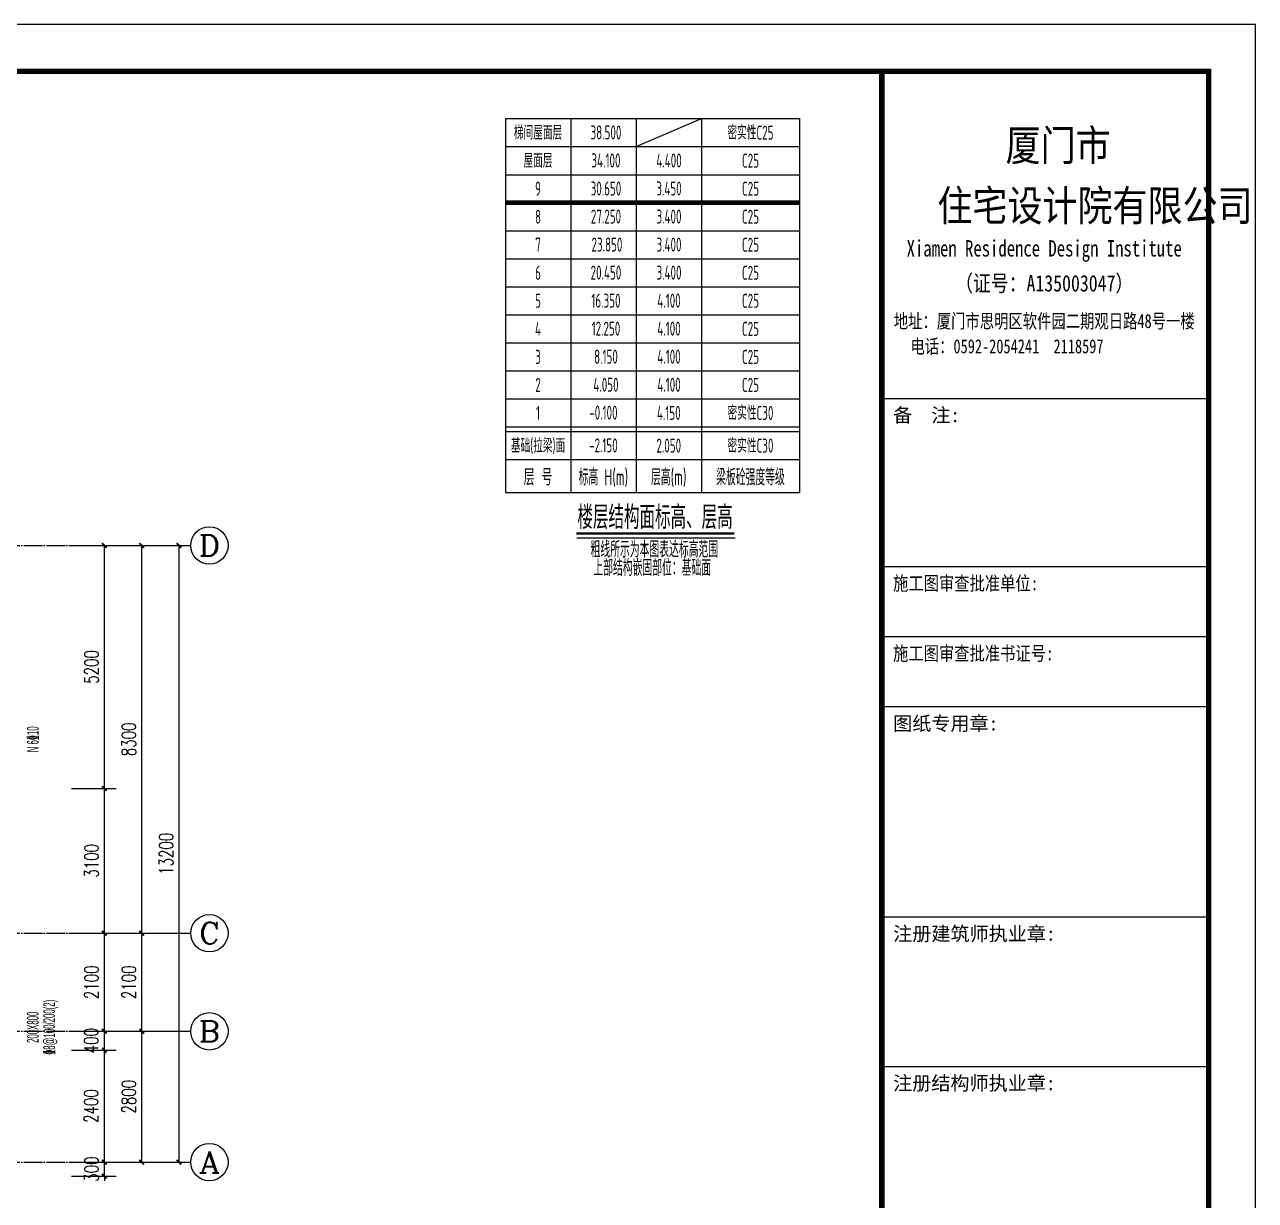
# Model space of a CAD drawing. Extents: x -441005 to 725361, y -182459 to 319313.
# Drawn here: x 347193 to 373550, y 211881 to 237050 of the extents above; entities that cross this region are included whole.
import ezdxf
from ezdxf.enums import TextEntityAlignment as Align

# ---------------------------------------------------------------- set-up
doc = ezdxf.new("R2010")
doc.units = 0
doc.header["$LTSCALE"] = 100
doc.linetypes.add('DOTE', pattern=[2.42, 2, -0.2, 0.02, -0.2])
doc.layers.get('0').update_dxf_attribs({"linetype": 'CONTINUOUS'})
doc.layers.get('Defpoints').update_dxf_attribs({"linetype": 'CONTINUOUS'})
for name, color, linetype in [('AXIS', 3, 'CONTINUOUS'), ('AXIS_TEXT', 7, 'CONTINUOUS'), ('C层高表', 2, 'CONTINUOUS'), ('DOTE', 8, 'DOTE'), ('图框', 7, 'CONTINUOUS'), ('梁平法2', 8, 'CONTINUOUS')]:
    doc.layers.add(name, color=color, linetype=linetype)
doc.styles.add('_TCH_AXIS', font='COMPLEX', dxfattribs={"bigfont": 'GBCBIG'})
doc.styles.add('_TCH_DIM_T3', font='simplex_.ttf', dxfattribs={"width": 0.705882, "bigfont": 'GBCBIG'})
doc.styles.add('COMPLEX', font='COMPLEX')
doc.styles.add('HZ', font='tssdeng.shx', dxfattribs={"width": 0.7, "height": 5, "bigfont": '1.shx'})
doc.styles.add('HZTXT', font='TXT', dxfattribs={"bigfont": 'HZTXT'})
doc.styles.add('图框字型一', font='SimSun.ttf')
doc.styles.add('梁平法', font='xxxxx.shx', dxfattribs={"bigfont": 'dxfs.shx'})
doc.dimstyles.new('_TCH_ARCH&&100', dxfattribs={"dimtxt": 297.5, "dimasz": 100, "dimexe": 250, "dimexo": 300, "dimgap": 126.25, "dimtad": 1, "dimdec": 0, "dimzin": 0, "dimdsep": 46, "dimtxsty": '_TCH_DIM_T3', "dimblk": 'ARCHTICK', "dimcen": 0.09, "dimclrt": 7, "dimazin": 2, "dimtfac": 1, "dimtdec": 0, "dimtix": 1, "dimtmove": 2, "dimatfit": 3, "dimfxl": 0, "dimtolj": 1, "dimtzin": 0, "dimarcsym": 0})

# ---------------------------------------------------------------- blocks, each defined once
blk = doc.blocks.new('梁板层高表')
at = {"layer": 'C层高表', "color": 7}
for p, q in [((0, 8000), (0, 0)), ((0, 8000), (6300, 8000)), ((1400, 8000), (1400, 0)), ((2800, 8000), (2800, 0)), ((2800, 7400), (4200, 8000)), ((4200, 8000), (4200, 0)), ((6300, 8000), (6300, 0)), ((6300, 8000), (6300, 0)), ((0, 7400), (6300, 7400)), ((0, 7400), (6300, 7400)), ((0, 6800), (6300, 6800)), ((0, 6200), (6300, 6200)), ((0, 5600), (6300, 5600)), ((0, 5000), (6300, 5000)), ((0, 4400), (6300, 4400)), ((0, 3800), (6300, 3800)), ((0, 3200), (6300, 3200)), ((0, 2600), (6300, 2600)), ((0, 2000), (6300, 2000)), ((0, 1400), (6300, 1400)), ((0, 1300), (6300, 1300)), ((0, 700), (6300, 700)), ((0, 0), (6300, 0)), ((1532, -976), (4920, -976))]:
    blk.add_line(p, q, dxfattribs=at)
at = {"layer": 'C层高表', "color": 7, "const_width": 50}
blk.add_lwpolyline([(1517, -878), (4905, -878)], dxfattribs=at)
at = {"layer": 'C层高表', "color": 7, "style": 'HZ'}
for s, height, width, p in [('梯间屋面层', 300, 0.6, (700, 7550)), ('屋面层', 300, 0.6, (700, 6950)), ('9', 300, 0.6, (700, 6350)), ('8', 300, 0.6, (700, 5750)), ('7', 300, 0.6, (700, 5150)), ('6', 300, 0.6, (700, 4550)), ('5', 300, 0.6, (700, 3950)), ('4', 300, 0.6, (700, 3350)), ('3', 300, 0.6, (700, 2750)), ('2', 300, 0.6, (700, 2150)), ('1', 300, 0.6, (700, 1550)), ('基础(拉梁)面', 300, 0.6, (700, 850)), ('标高 H(m)', 350, 0.6, (2100, 150)), ('层高(m)', 350, 0.6, (3500, 150)), ('梁板砼强度等级', 350, 0.6, (5250, 150)), ('层 号', 350, 0.7, (700, 150)), ('楼层结构面标高、层高', 500, 0.7, (3206, -785)), ('粗线所示为本图表达标高范围', 350, 0.6, (3191, -1397)), ('上部结构嵌固部位：基础面', 350, 0.6, (3146, -1790))]:
    blk.add_text(s, height=height, dxfattribs=dict(at, width=width)).set_placement(p, align=Align.CENTER)
at = {"layer": 'C层高表', "color": 2, "style": 'HZ', "width": 0.6}
for s, p in [('38.500', (2155, 7554)), ('34.100', (2155, 6954)), ('4.400', (3505, 6954)), ('30.650', (2155, 6354)), ('3.450', (3505, 6354)), ('27.250', (2155, 5754)), ('3.400', (3505, 5754)), ('23.850', (2176, 5154)), ('3.400', (3505, 5154)), ('20.450', (2155, 4554)), ('3.400', (3505, 4554)), ('4.100', (3505, 3954)), ('4.100', (3505, 3354)), ('4.100', (3505, 2754)), ('4.100', (3505, 2154)), ('2.050', (3500, 850))]:
    blk.add_text(s, height=300, dxfattribs=at).set_placement(p, align=Align.CENTER)
at = {"layer": 'C层高表', "color": 6, "style": 'HZ', "width": 0.6}
for s, p in [('密实性C25', (5250, 7550)), ('密实性C30', (5250, 1550)), ('密实性C30', (5250, 850))]:
    blk.add_text(s, height=300, dxfattribs=at).set_placement(p, align=Align.CENTER)
at = {"layer": 'C层高表', "color": 4, "style": 'HZ', "width": 0.6}
for p in [(5250, 6950), (5250, 6350), (5250, 5750), (5250, 5150), (5250, 4550), (5250, 3950), (5250, 3350), (5250, 2750), (5250, 2150)]:
    blk.add_text('C25', height=300, dxfattribs=at).set_placement(p, align=Align.CENTER)
at = {"layer": 'C层高表', "style": 'HZ', "width": 0.6}
for s, p in [('16.350', (2155, 3954)), ('12.250', (2155, 3354)), ('8.150', (2155, 2754)), ('4.050', (2155, 2154)), ('-0.100', (2100, 1556)), ('4.150', (3500, 1550)), ('-2.150', (2100, 856))]:
    blk.add_text(s, height=300, dxfattribs=at).set_placement(p, align=Align.CENTER)
blk = doc.blocks.new('A2+1_2')
at = {"layer": '图框'}
for p, q in [((81100, 34000), (88100, 34000)), ((81100, 30400), (88100, 30400)), ((81100, 28900), (88100, 28900)), ((81100, 27400), (88100, 27400)), ((81100, 22900), (88100, 22900)), ((81100, 19700), (88100, 19700))]:
    blk.add_line(p, q, dxfattribs=at)
blk.add_lwpolyline([(0, 0), (89100, 0), (89100, 42000), (0, 42000)], close=True, dxfattribs=at)
at = {"layer": '图框', "const_width": 120}
blk.add_lwpolyline([(2500, 1000), (88100, 1000), (88100, 41000), (2500, 41000)], close=True, dxfattribs=at)
blk.add_lwpolyline([(81100, 41000), (81100, 1000)], dxfattribs=at)
at = {"layer": '图框'}
for s, height, style, p in [('厦门市', 750, 'HZTXT', (83750, 39013)), ('住宅设计院有限公司', 750, 'HZTXT', (82290, 37723)), ('备  注:', 300, '图框字型一', (81342, 33490)), ('图纸专用章:', 300, '图框字型一', (81342, 26890)), ('注册建筑师执业章:', 300, '图框字型一', (81342, 22390)), ('注册结构师执业章:', 300, '图框字型一', (81342, 19190))]:
    blk.add_text(s, height=height, dxfattribs=dict(at, style=style)).set_placement(p)
at = {"layer": '图框', "style": '图框字型一'}
for s, height, width, p in [('Xiamen Residence Design Institute', 350, 0.75, (84578, 37036)), ('（证号：A135003047）', 350, 0.8, (84578, 36288)), ('地址：厦门市思明区软件园二期观日路48号一楼', 300, 0.75, (84578, 35504)), ('电话：0592-2054241  2118597', 300, 0.75, (83781, 34964))]:
    blk.add_text(s, height=height, dxfattribs=dict(at, width=width)).set_placement(p, align=Align.CENTER)
at = {"layer": '图框', "style": '图框字型一', "width": 0.8}
for s, p in [('施工图审查批准单位:', (81342, 29890)), ('施工图审查批准书证号:', (81342, 28390))]:
    blk.add_text(s, height=300, dxfattribs=at).set_placement(p)
blk = doc.blocks.new('_AXISO')
blk.add_circle((0, 0), 0.5)
at = {"layer": 'AXIS_TEXT', "style": 'COMPLEX', "width": 1.041667}
blk.add_attdef('A', text='', height=0.56, dxfattribs=at).set_placement((-0.25, -0.28), (0.25, -0.28), align=Align.FIT)
blk = doc.blocks.new('_ArchTick')
at = {"color": 0, "linetype": 'ByBlock', "const_width": 0.4}
blk.add_lwpolyline([(-0.5, -0.5), (0.5, 0.5)], dxfattribs=at)
blk = doc.blocks.new('*D2716')
at = {"layer": 'AXIS', "color": 0, "lineweight": -2}
for p, q in [((348200, 225900), (350750, 225900)), ((350500, 212700), (350500, 225900)), ((348200, 212700), (350750, 212700))]:
    blk.add_line(p, q, dxfattribs=at)
at = {"layer": 'Defpoints', "color": 0}
for p in [(348200, 225900), (350500, 225900), (348200, 212700)]:
    blk.add_point(p, dxfattribs=at)
at = {"layer": 'AXIS', "color": 0, "lineweight": -2, "xscale": 100, "yscale": 100, "zscale": 100}
for p, rotation in [((350500, 225900), 90), ((350500, 212700), 270)]:
    blk.add_blockref('_ArchTick', p, dxfattribs=dict(at, rotation=rotation))
at = {"layer": 'AXIS', "color": 7, "insert": (350224, 219300), "char_height": 297.5, "attachment_point": 5, "rotation": 90, "style": '_TCH_DIM_T3'}
blk.add_mtext('\\A1;13200', dxfattribs=at)
blk = doc.blocks.new('*D2717')
at = {"layer": 'AXIS', "color": 0, "lineweight": -2}
for p, q in [((348200, 215500), (349950, 215500)), ((349700, 212700), (349700, 215500)), ((348200, 212700), (349950, 212700))]:
    blk.add_line(p, q, dxfattribs=at)
at = {"layer": 'Defpoints', "color": 0}
for p in [(348200, 215500), (349700, 215500), (348200, 212700)]:
    blk.add_point(p, dxfattribs=at)
at = {"layer": 'AXIS', "color": 0, "lineweight": -2, "xscale": 100, "yscale": 100, "zscale": 100}
for p, rotation in [((349700, 215500), 90), ((349700, 212700), 270)]:
    blk.add_blockref('_ArchTick', p, dxfattribs=dict(at, rotation=rotation))
at = {"layer": 'AXIS', "color": 7, "insert": (349424, 214100), "char_height": 297.5, "attachment_point": 5, "rotation": 90, "style": '_TCH_DIM_T3'}
blk.add_mtext('\\A1;2800', dxfattribs=at)
blk = doc.blocks.new('*D2718')
at = {"layer": 'AXIS', "color": 0, "lineweight": -2}
for p, q in [((348200, 217600), (349950, 217600)), ((349700, 215500), (349700, 217600)), ((348200, 215500), (349950, 215500))]:
    blk.add_line(p, q, dxfattribs=at)
at = {"layer": 'Defpoints', "color": 0}
for p in [(348200, 217600), (349700, 217600), (348200, 215500)]:
    blk.add_point(p, dxfattribs=at)
at = {"layer": 'AXIS', "color": 0, "lineweight": -2, "xscale": 100, "yscale": 100, "zscale": 100}
for p, rotation in [((349700, 217600), 90), ((349700, 215500), 270)]:
    blk.add_blockref('_ArchTick', p, dxfattribs=dict(at, rotation=rotation))
at = {"layer": 'AXIS', "color": 7, "insert": (349424, 216550), "char_height": 297.5, "attachment_point": 5, "rotation": 90, "style": '_TCH_DIM_T3'}
blk.add_mtext('\\A1;2100', dxfattribs=at)
blk = doc.blocks.new('*D2719')
at = {"layer": 'AXIS', "color": 0, "lineweight": -2}
for p, q in [((348200, 225900), (349950, 225900)), ((349700, 217600), (349700, 225900)), ((348200, 217600), (349950, 217600))]:
    blk.add_line(p, q, dxfattribs=at)
at = {"layer": 'Defpoints', "color": 0}
for p in [(348200, 225900), (349700, 225900), (348200, 217600)]:
    blk.add_point(p, dxfattribs=at)
at = {"layer": 'AXIS', "color": 0, "lineweight": -2, "xscale": 100, "yscale": 100, "zscale": 100}
for p, rotation in [((349700, 225900), 90), ((349700, 217600), 270)]:
    blk.add_blockref('_ArchTick', p, dxfattribs=dict(at, rotation=rotation))
at = {"layer": 'AXIS', "color": 7, "insert": (349424, 221750), "char_height": 297.5, "attachment_point": 5, "rotation": 90, "style": '_TCH_DIM_T3'}
blk.add_mtext('\\A1;8300', dxfattribs=at)
blk = doc.blocks.new('*D2720')
at = {"layer": 'AXIS', "color": 0, "lineweight": -2}
for p, q in [((348200, 215100), (349150, 215100)), ((348900, 212700), (348900, 215100)), ((348200, 212700), (349150, 212700))]:
    blk.add_line(p, q, dxfattribs=at)
at = {"layer": 'Defpoints', "color": 0}
for p in [(348200, 215100), (348900, 215100), (348200, 212700)]:
    blk.add_point(p, dxfattribs=at)
at = {"layer": 'AXIS', "color": 0, "lineweight": -2, "xscale": 100, "yscale": 100, "zscale": 100}
for p, rotation in [((348900, 215100), 90), ((348900, 212700), 270)]:
    blk.add_blockref('_ArchTick', p, dxfattribs=dict(at, rotation=rotation))
at = {"layer": 'AXIS', "color": 7, "insert": (348620, 213900), "char_height": 297.5, "attachment_point": 5, "rotation": 90, "style": '_TCH_DIM_T3'}
blk.add_mtext('\\A1;2400', dxfattribs=at)
blk = doc.blocks.new('*D2721')
at = {"layer": 'AXIS', "color": 0, "lineweight": -2}
for p, q in [((348200, 215500), (349150, 215500)), ((348900, 215500), (348900, 215600)), ((348900, 215100), (348900, 215500)), ((348200, 215100), (349150, 215100)), ((348900, 215100), (348900, 215000))]:
    blk.add_line(p, q, dxfattribs=at)
at = {"layer": 'Defpoints', "color": 0}
for p in [(348200, 215500), (348900, 215500), (348200, 215100)]:
    blk.add_point(p, dxfattribs=at)
at = {"layer": 'AXIS', "color": 0, "lineweight": -2, "xscale": 100, "yscale": 100, "zscale": 100}
for p, rotation in [((348900, 215500), 270), ((348900, 215100), 90)]:
    blk.add_blockref('_ArchTick', p, dxfattribs=dict(at, rotation=rotation))
at = {"layer": 'AXIS', "color": 7, "insert": (348620, 215300), "char_height": 297.5, "attachment_point": 5, "rotation": 90, "style": '_TCH_DIM_T3'}
blk.add_mtext('\\A1;400', dxfattribs=at)
blk = doc.blocks.new('*D2722')
at = {"layer": 'AXIS', "color": 0, "lineweight": -2}
for p, q in [((348200, 220700), (349150, 220700)), ((348900, 217600), (348900, 220700)), ((348200, 217600), (349150, 217600))]:
    blk.add_line(p, q, dxfattribs=at)
at = {"layer": 'Defpoints', "color": 0}
for p in [(348200, 220700), (348900, 220700), (348200, 217600)]:
    blk.add_point(p, dxfattribs=at)
at = {"layer": 'AXIS', "color": 0, "lineweight": -2, "xscale": 100, "yscale": 100, "zscale": 100}
for p, rotation in [((348900, 220700), 90), ((348900, 217600), 270)]:
    blk.add_blockref('_ArchTick', p, dxfattribs=dict(at, rotation=rotation))
at = {"layer": 'AXIS', "color": 7, "insert": (348624, 219150), "char_height": 297.5, "attachment_point": 5, "rotation": 90, "style": '_TCH_DIM_T3'}
blk.add_mtext('\\A1;3100', dxfattribs=at)
blk = doc.blocks.new('*D2723')
at = {"layer": 'AXIS', "color": 0, "lineweight": -2}
for p, q in [((348200, 225900), (349150, 225900)), ((348900, 220700), (348900, 225900)), ((348200, 220700), (349150, 220700))]:
    blk.add_line(p, q, dxfattribs=at)
at = {"layer": 'Defpoints', "color": 0}
for p in [(348200, 225900), (348900, 225900), (348200, 220700)]:
    blk.add_point(p, dxfattribs=at)
at = {"layer": 'AXIS', "color": 0, "lineweight": -2, "xscale": 100, "yscale": 100, "zscale": 100}
for p, rotation in [((348900, 225900), 90), ((348900, 220700), 270)]:
    blk.add_blockref('_ArchTick', p, dxfattribs=dict(at, rotation=rotation))
at = {"layer": 'AXIS', "color": 7, "insert": (348624, 223300), "char_height": 297.5, "attachment_point": 5, "rotation": 90, "style": '_TCH_DIM_T3'}
blk.add_mtext('\\A1;5200', dxfattribs=at)
blk = doc.blocks.new('*D2724')
at = {"layer": 'AXIS', "color": 0, "lineweight": -2}
for p, q in [((348200, 217600), (349150, 217600)), ((348900, 215500), (348900, 217600)), ((348200, 215500), (349150, 215500))]:
    blk.add_line(p, q, dxfattribs=at)
at = {"layer": 'Defpoints', "color": 0}
for p in [(348200, 217600), (348900, 217600), (348200, 215500)]:
    blk.add_point(p, dxfattribs=at)
at = {"layer": 'AXIS', "color": 0, "lineweight": -2, "xscale": 100, "yscale": 100, "zscale": 100}
for p, rotation in [((348900, 217600), 90), ((348900, 215500), 270)]:
    blk.add_blockref('_ArchTick', p, dxfattribs=dict(at, rotation=rotation))
at = {"layer": 'AXIS', "color": 7, "insert": (348624, 216550), "char_height": 297.5, "attachment_point": 5, "rotation": 90, "style": '_TCH_DIM_T3'}
blk.add_mtext('\\A1;2100', dxfattribs=at)
blk = doc.blocks.new('*D2936')
at = {"layer": 'AXIS', "color": 0, "lineweight": -2}
for p, q in [((348900, 212700), (348900, 212800)), ((348200, 212700), (349150, 212700)), ((348900, 212400), (348900, 212700)), ((348200, 212400), (349150, 212400)), ((348900, 212400), (348900, 212300))]:
    blk.add_line(p, q, dxfattribs=at)
at = {"layer": 'Defpoints', "color": 0}
for p in [(348200, 212700), (348900, 212700), (348200, 212400)]:
    blk.add_point(p, dxfattribs=at)
at = {"layer": 'AXIS', "color": 0, "lineweight": -2, "xscale": 100, "yscale": 100, "zscale": 100}
for p, rotation in [((348900, 212700), 270), ((348900, 212400), 90)]:
    blk.add_blockref('_ArchTick', p, dxfattribs=dict(at, rotation=rotation))
at = {"layer": 'AXIS', "color": 7, "insert": (348624, 212550), "char_height": 297.5, "attachment_point": 5, "rotation": 90, "style": '_TCH_DIM_T3'}
blk.add_mtext('\\A1;300', dxfattribs=at)

msp = doc.modelspace()

# ---------------------------------------------------------------- linework, layer by layer
at = {"layer": 'AXIS'}
for p, q in [((348200, 225900), (350750, 225900)), ((348200, 217600), (350750, 217600)), ((348200, 215500), (350750, 215500)), ((348200, 212700), (350750, 212700))]:
    msp.add_line(p, q, dxfattribs=at)
at = {"layer": 'C层高表', "color": 6, "const_width": 100}
msp.add_lwpolyline([(357487.5, 233237.5), (363787.5, 233237.5)], dxfattribs=at)
at = {"layer": 'DOTE', "ltscale": 2}
for p, q in [((293450, 225900), (348200, 225900)), ((293450, 217600), (348200, 217600)), ((293450, 215500), (348200, 215500)), ((293450, 212700), (348200, 212700))]:
    msp.add_line(p, q, dxfattribs=at)

# ---------------------------------------------------------------- block references
msp.add_blockref('A2+1_2', (284450, 195050))
at = {"layer": 'AXIS'}
ref = msp.add_blockref('_AXISO', (351150, 225900), dxfattribs=dict(at, xscale=800, yscale=800, zscale=800))
ref.add_attrib('A', 'D', dxfattribs={"layer": 'AXIS_TEXT', "height": 452.5, "style": '_TCH_AXIS', "width": 1.235294}).set_placement((350923.7, 225673.7), (351376.3, 225673.7), align=Align.FIT)
ref = msp.add_blockref('_AXISO', (351150, 217600), dxfattribs=dict(at, xscale=800, yscale=800, zscale=800))
ref.add_attrib('A', 'C', dxfattribs={"layer": 'AXIS_TEXT', "height": 452.5, "style": '_TCH_AXIS', "width": 1.4}).set_placement((350923.7, 217373.7), (351376.3, 217373.7), align=Align.FIT)
ref = msp.add_blockref('_AXISO', (351150, 215500), dxfattribs=dict(at, xscale=800, yscale=800, zscale=800))
ref.add_attrib('A', 'B', dxfattribs={"layer": 'AXIS_TEXT', "height": 452.5, "style": '_TCH_AXIS', "width": 1.235294}).set_placement((350923.7, 215273.7), (351376.3, 215273.7), align=Align.FIT)
ref = msp.add_blockref('_AXISO', (351150, 212700), dxfattribs=dict(at, xscale=800, yscale=800, zscale=800))
ref.add_attrib('A', 'A', dxfattribs={"layer": 'AXIS_TEXT', "height": 452.5, "style": '_TCH_AXIS', "width": 1.166667}).set_placement((350923.7, 212473.7), (351376.3, 212473.7), align=Align.FIT)
at = {"layer": 'C层高表'}
msp.add_blockref('梁板层高表', (357487.5, 227037.5), dxfattribs=at)

# ---------------------------------------------------------------- texts
at = {"layer": '梁平法2', "color": 6, "style": '梁平法', "width": 0.5}
for s, p in [('N 6%%13210', (347492.8, 221750)), ('%%1328@100/200(2)', (347842.8, 215586.8)), ('200X800', (347492.8, 215586.8))]:
    msp.add_text(s, height=250, rotation=90, dxfattribs=at).set_placement(p, align=Align.CENTER)

# ---------------------------------------------------------------- dimensions: what is measured, and where the dimension line sits
at = {"layer": 'AXIS'}
for p1, p2, distance, picture, middle in [((348200, 212700), (348200, 225900), -2300, '*D2716', (350223.6, 219300)), ((348200, 217600), (348200, 225900), -1500, '*D2719', (349423.6, 221750)), ((348200, 220700), (348200, 225900), -700, '*D2723', (348623.6, 223300)), ((348200, 217600), (348200, 220700), -700, '*D2722', (348623.6, 219150)), ((348200, 215500), (348200, 217600), -1500, '*D2718', (349423.6, 216550)), ((348200, 215500), (348200, 217600), -700, '*D2724', (348623.6, 216550)), ((348200, 215100), (348200, 215500), -700, '*D2721', (348620.2, 215300)), ((348200, 212700), (348200, 215500), -1500, '*D2717', (349423.6, 214100)), ((348200, 212700), (348200, 215100), -700, '*D2720', (348620.2, 213900)), ((348200, 212400), (348200, 212700), -700, '*D2936', (348623.6, 212550))]:
    dim = msp.add_aligned_dim(p1=p1, p2=p2, distance=distance, dimstyle='_TCH_ARCH&&100', override={"dimexo": 0}, dxfattribs=at)
    dim.commit()
    dim.dimension.update_dxf_attribs({"geometry": picture, "text_midpoint": middle})

doc.saveas('drawing.dxf')
